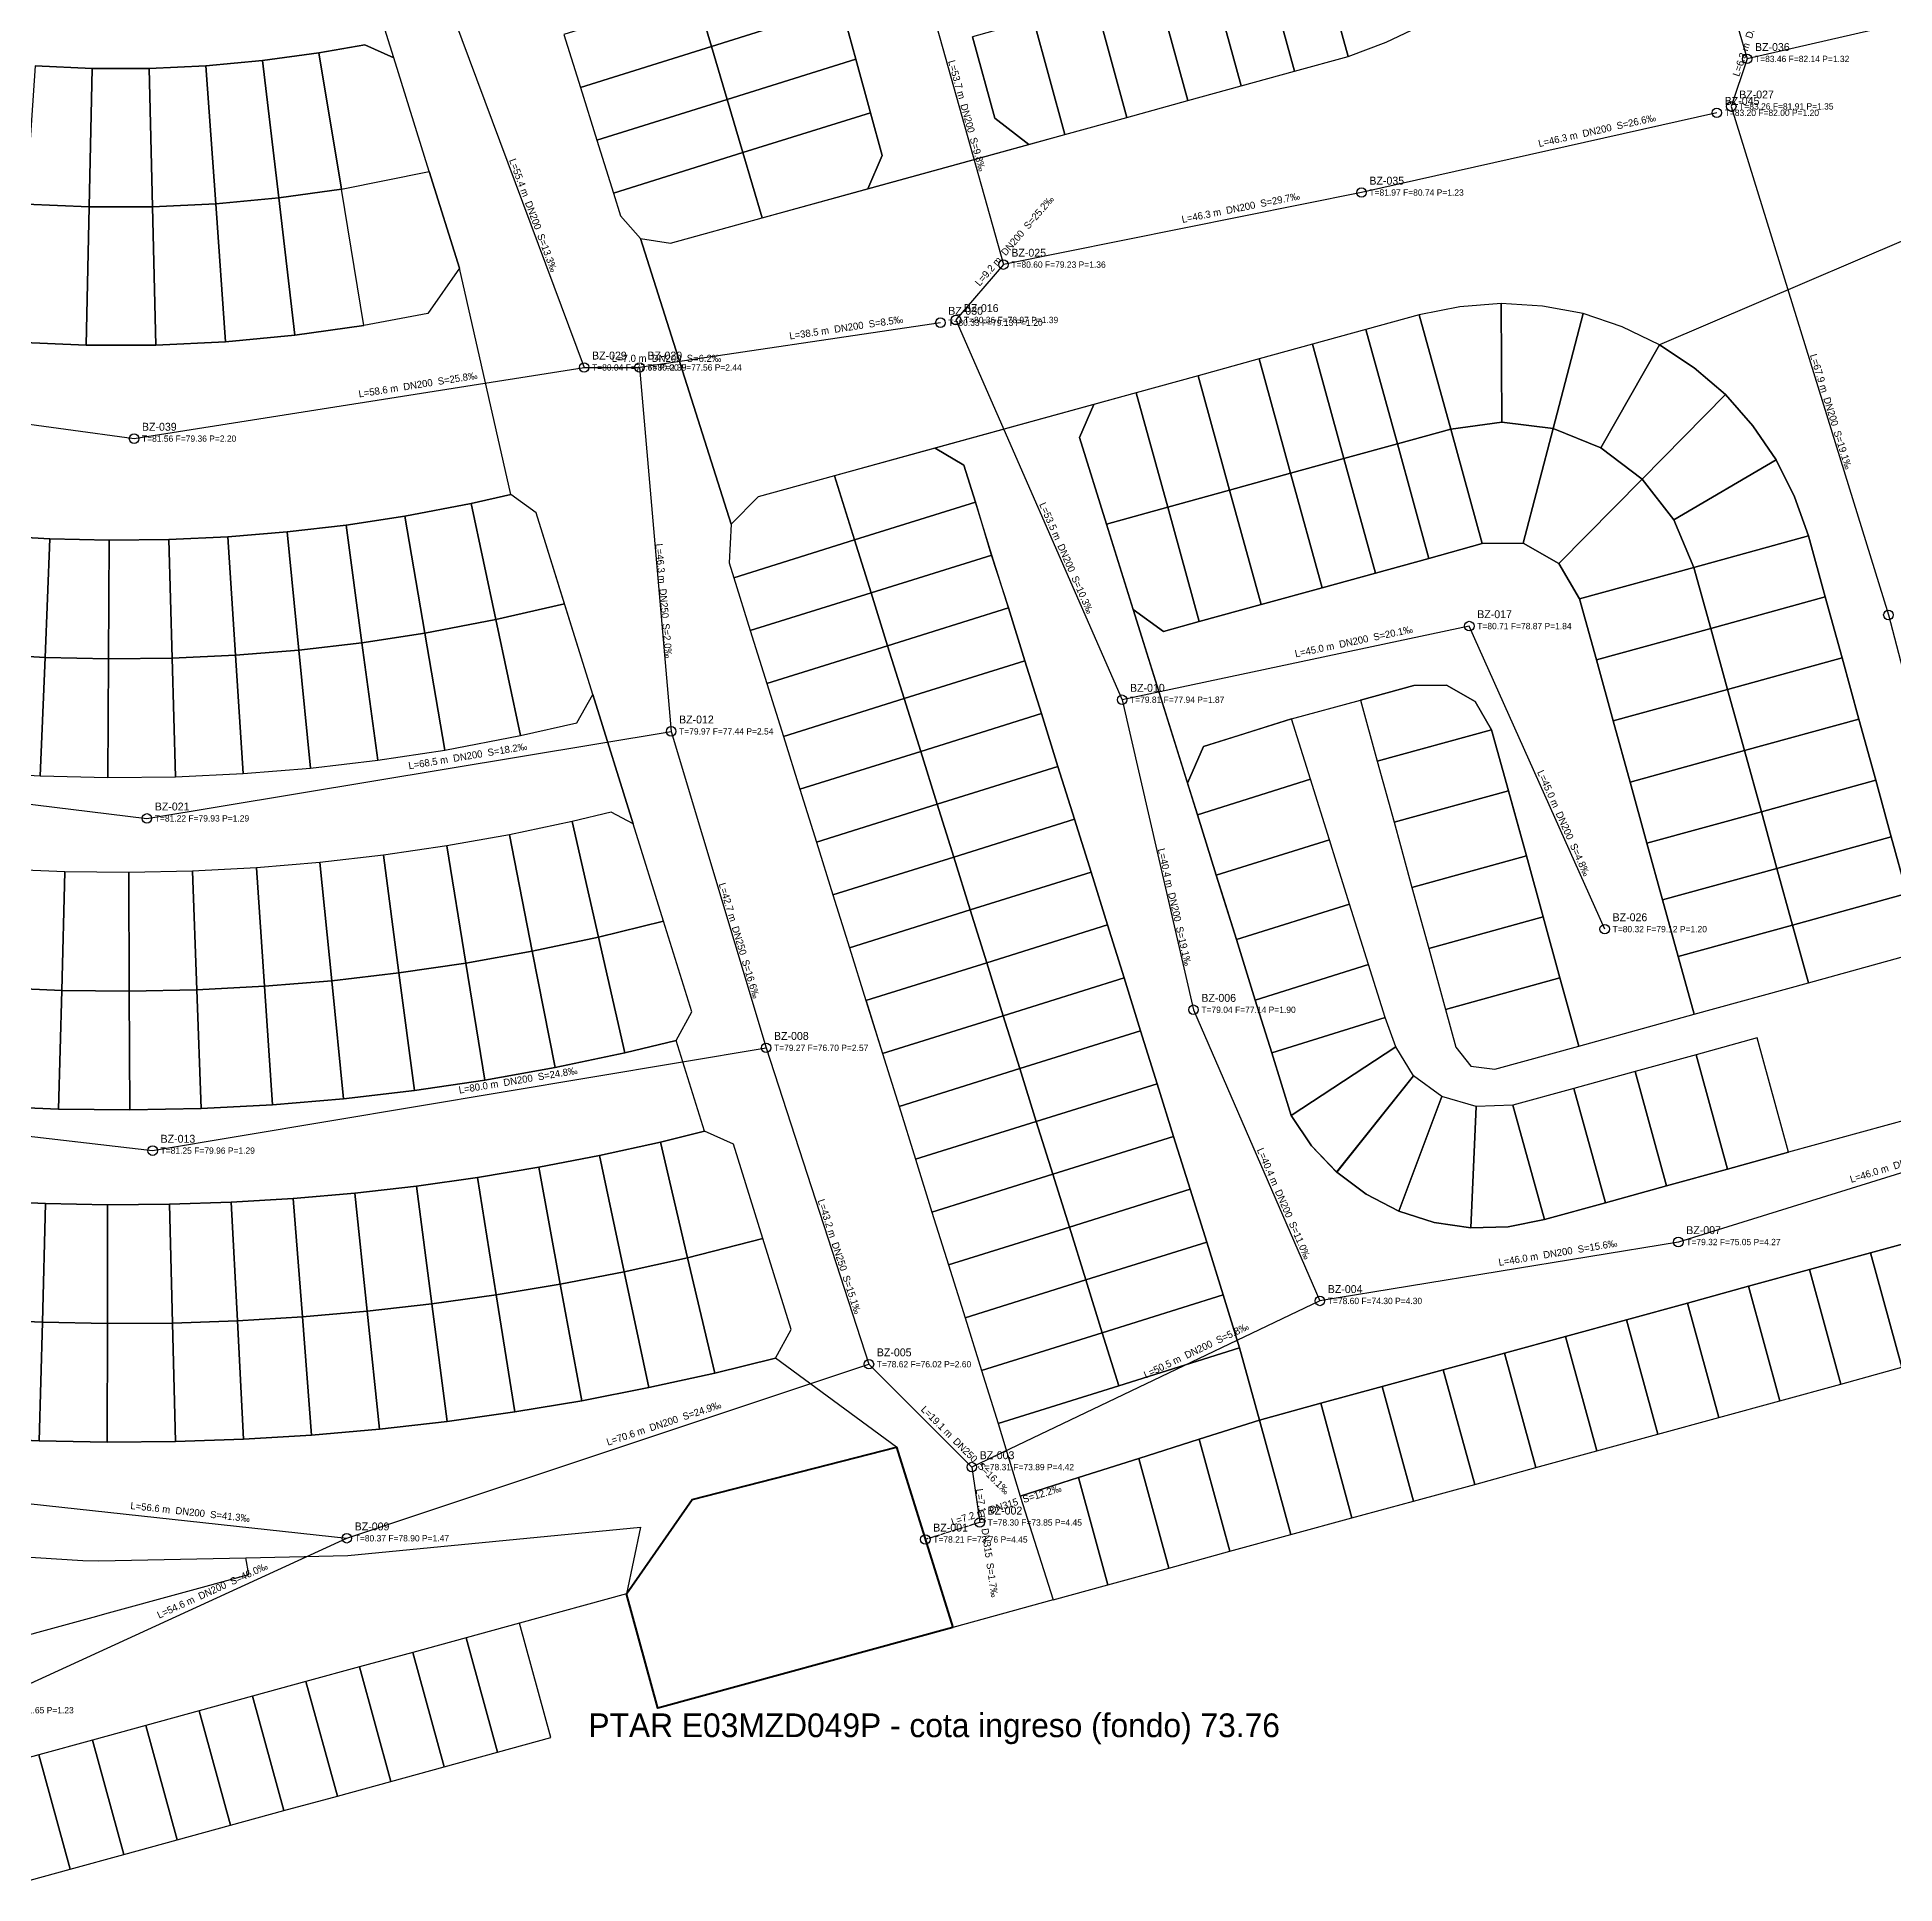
# Model space of a CAD drawing. Header units: metres. Extents: x 308147 to 309178, y 8622681 to 8623301.
# Drawn here: x 308745.4 to 308980.2, y 8622704.8 to 8622938.3 of the extents above; entities that cross this region are included whole.
import ezdxf

# ---------------------------------------------------------------- set-up
doc = ezdxf.new("R2010")
doc.units = ezdxf.units.M
doc.linetypes.add('DASHED2', pattern=[0.762, 0.635, -0.127])
for name, color, linetype in [('BUZONES', 2, 'Continuous'), ('CALLES', 8, 'Continuous'), ('COLECTOR_ORIENTAL_PROVISIONAL', 1, 'Continuous'), ('DESAGUE_DN200', 3, 'Continuous'), ('DESAGUE_DN250', 4, 'Continuous'), ('DESAGUE_DN315', 5, 'Continuous'), ('LOTES', 9, 'Continuous'), ('PTAR', 1, 'Continuous'), ('TEXTO_BUZONES', 7, 'Continuous'), ('TEXTO_TRAMOS', 7, 'Continuous')]:
    doc.layers.add(name, color=color, linetype=linetype)

msp = doc.modelspace()

# ---------------------------------------------------------------- linework, layer by layer
at = {"layer": 'BUZONES'}
for centre in [(308961.5, 8622935.5), (308957.67, 8622928.69), (308959.5, 8622929.5), (308912.76, 8622918.61), (308867.5, 8622909.5), (308861.5, 8622902.5), (308859.53, 8622902.16), (308814.5, 8622896.5), (308821.5, 8622896.5), (308757.61, 8622887.5), (308979.36, 8622865.21), (308926.39, 8622863.81), (308882.5, 8622854.5), (308825.5, 8622850.5), (308759.23, 8622839.5), (308943.5, 8622825.5), (308891.52, 8622815.31), (308837.5, 8622810.5), (308759.96, 8622797.5), (308952.81, 8622785.95), (308907.5, 8622778.5), (308850.5, 8622770.5), (308863.5, 8622757.5), (308864.5, 8622750.5), (308784.5, 8622748.5), (308857.63, 8622748.35)]:
    msp.add_circle(centre, 0.6, dxfattribs=at)
at = {"layer": 'CALLES'}
for points in [[(308745.13, 8622934.62), (308752.32, 8622934.29), (308759.51, 8622934.3), (308766.69, 8622934.64), (308773.85, 8622935.32), (308780.98, 8622936.26), (308786.79, 8622937.3), (308790.44, 8622935.65), (308790.44, 8622935.65), (308785.19, 8622952.45), (308782.87, 8622948.98), (308776.66, 8622947.88), (308767.78, 8622946.87), (308758.85, 8622946.37), (308749.89, 8622946.42), (308744.62, 8622946.72)], [(308811.94, 8622938.58), (308814.03, 8622931.9), (308816.12, 8622925.22), (308818.2, 8622918.54), (308819.11, 8622915.68), (308821.63, 8622912.79), (308833.1, 8622876.68), (308832.82, 8622871.82), (308833.42, 8622869.92), (308835.5, 8622863.23), (308837.59, 8622856.55), (308839.68, 8622849.87), (308841.77, 8622843.19), (308843.86, 8622836.51), (308845.93, 8622829.82), (308848.03, 8622823.15), (308850.12, 8622816.46), (308852.21, 8622809.78), (308854.3, 8622803.1), (308856.38, 8622796.42), (308858.47, 8622789.74), (308860.56, 8622783.06), (308862.65, 8622776.38), (308864.74, 8622769.7), (308866.83, 8622763.02), (308869.62, 8622753.83), (308873.78, 8622740.7), (308861.11, 8622737.23), (308853.97, 8622760.02), (308838.67, 8622771.28), (308840.67, 8622774.91), (308837.09, 8622786.38), (308833.36, 8622798.32), (308829.71, 8622799.95), (308826.12, 8622811.42), (308828.13, 8622815.04), (308824.55, 8622826.5), (308820.7, 8622838.81), (308815.59, 8622855.17), (308808.42, 8622878.12), (308805.25, 8622880.43), (308798.75, 8622909.04), (308794.93, 8622921.26), (308790.44, 8622935.65), (308785.19, 8622952.45)], [(308846.97, 8622942.2), (308848.83, 8622935.45), (308850.69, 8622928.7), (308852.18, 8622923.28), (308850.35, 8622919.09), (308870.69, 8622924.69), (308866.42, 8622928.02), (308863.59, 8622938.3)], [(308993.8, 8622917.9), (308950.44, 8622899.37), (308945.71, 8622901.62), (308940.76, 8622903.3), (308935.62, 8622904.25), (308930.4, 8622904.59), (308925.19, 8622904.17), (308920.06, 8622903.15), (308913.31, 8622901.3), (308906.56, 8622899.44), (308899.81, 8622897.58), (308892.1, 8622895.45), (308884.28, 8622893.3), (308855.77, 8622885.44), (308846.15, 8622882.79), (308836.51, 8622880.14), (308833.1, 8622876.68), (308821.63, 8622912.79), (308825.42, 8622912.22), (308837, 8622915.41), (308837, 8622915.41), (308848.74, 8622918.65), (308875.28, 8622925.96), (308883.1, 8622928.11), (308890.81, 8622930.24), (308897.56, 8622932.1), (308904.31, 8622933.96), (308911.06, 8622935.82), (308915.89, 8622937.61), (308920.68, 8622939.88)], [(308993.8, 8622917.9), (308950.44, 8622899.37), (308954.79, 8622896.47), (308958.77, 8622893.07), (308962.21, 8622889.14), (308965.18, 8622884.84), (308967.49, 8622880.14), (308969.25, 8622875.22), (308971.37, 8622867.5), (308973.5, 8622859.78), (308975.63, 8622852.05), (308977.76, 8622844.32), (308979.73, 8622837.17), (308981.7, 8622830.01)], [(308739.48, 8622875.27), (308746.98, 8622874.83), (308754.48, 8622874.66), (308761.99, 8622874.74), (308769.48, 8622875.09), (308776.97, 8622875.7), (308784.42, 8622876.58), (308791.84, 8622877.71), (308800.23, 8622879.31), (308805.25, 8622880.43), (308798.75, 8622909.04), (308794.75, 8622903.3), (308786.66, 8622901.79), (308777.94, 8622900.56), (308769.17, 8622899.73), (308760.37, 8622899.31), (308751.56, 8622899.31), (308742.76, 8622899.7)], [(308985.17, 8622802.36), (308966.75, 8622797.29), (308959.03, 8622795.16), (308951.32, 8622793.04), (308943.61, 8622790.91), (308935.9, 8622788.79), (308931.28, 8622787.87), (308926.57, 8622787.74), (308921.93, 8622788.4), (308917.46, 8622789.84), (308913.34, 8622791.98), (308909.63, 8622794.77), (308906.46, 8622798.12), (308903.89, 8622801.93), (308901.42, 8622809.85), (308899.34, 8622816.54), (308896.95, 8622824.17), (308894.4, 8622832.32), (308892.01, 8622839.95), (308883.9, 8622865.9), (308880.53, 8622876.7), (308877.1, 8622887.65), (308878.93, 8622891.82), (308858.89, 8622886.3), (308862.49, 8622884.16), (308863.95, 8622879.48), (308865.92, 8622872.96), (308868.13, 8622866.11), (308870.22, 8622859.43), (308872.31, 8622852.75), (308874.39, 8622846.07), (308876.48, 8622839.39), (308878.57, 8622832.71), (308880.66, 8622826.03), (308882.75, 8622819.34), (308884.83, 8622812.66), (308886.94, 8622805.93), (308889.01, 8622799.3), (308891.1, 8622792.62), (308893.19, 8622785.94), (308895.27, 8622779.26), (308895.27, 8622779.26), (308897.36, 8622772.58), (308899.87, 8622763.44), (308907.64, 8622765.57), (308915.39, 8622767.67), (308923.1, 8622769.78), (308930.82, 8622771.89), (308938.54, 8622774.01), (308946.25, 8622776.12), (308953.97, 8622778.23), (308961.68, 8622780.35), (308969.4, 8622782.46), (308977.11, 8622784.57), (308984.83, 8622786.69)], [(308737.22, 8622845.35), (308745.76, 8622844.86), (308754.31, 8622844.66), (308762.86, 8622844.76), (308771.4, 8622845.16), (308779.93, 8622845.85), (308788.42, 8622846.85), (308796.88, 8622848.13), (308806.44, 8622849.96), (308813.57, 8622851.58), (308815.59, 8622855.17), (308820.7, 8622838.81), (308817.9, 8622840.28), (308812.98, 8622839.11), (308805.07, 8622837.44), (308797.13, 8622836.01), (308789.14, 8622834.83), (308781.11, 8622833.91), (308773.07, 8622833.24), (308765, 8622832.82), (308756.93, 8622832.66), (308748.86, 8622832.74), (308740.79, 8622833.09)], [(308738.6, 8622791.14), (308746.42, 8622790.8), (308754.24, 8622790.66), (308762.07, 8622790.72), (308769.9, 8622790.99), (308777.71, 8622791.46), (308785.51, 8622792.14), (308793.29, 8622793.02), (308801.04, 8622794.11), (308808.76, 8622795.4), (308816.45, 8622796.88), (308824.14, 8622798.58), (308829.71, 8622799.95), (308826.12, 8622811.42), (308826.12, 8622811.42), (308819.66, 8622809.87), (308810.83, 8622808), (308801.96, 8622806.4), (308793.04, 8622805.09), (308784.08, 8622804.06), (308775.09, 8622803.31), (308766.09, 8622802.84), (308757.07, 8622802.66), (308748.06, 8622802.76), (308739.05, 8622803.14)], [(308716.53, 8622747.89), (308751.12, 8622745.68), (308753.14, 8622745.66), (308771.75, 8622746.03), (308784.64, 8622746.34), (308821.64, 8622749.9), (308819.85, 8622741.48), (308828.14, 8622753.4), (308853.97, 8622760.02), (308838.67, 8622771.28), (308838.67, 8622771.28), (308831, 8622769.38), (308822.67, 8622767.54), (308814.22, 8622765.89), (308805.72, 8622764.47), (308797.19, 8622763.28), (308788.63, 8622762.3), (308780.05, 8622761.55), (308771.45, 8622761.03), (308762.84, 8622760.73), (308754.23, 8622760.66), (308745.62, 8622760.81), (308737.01, 8622761.19)], [(308723.52, 8622730.63), (308752.42, 8622738.54), (308754.39, 8622739.08), (308772.12, 8622743.93), (308771.75, 8622746.03), (308784.64, 8622746.34), (308821.64, 8622749.9), (308819.85, 8622741.48), (308806.35, 8622737.78), (308799.6, 8622735.93), (308792.85, 8622734.08), (308786.1, 8622732.23), (308779.34, 8622730.38), (308772.59, 8622728.53), (308765.84, 8622726.68), (308759.09, 8622724.83), (308752.34, 8622722.98), (308745.59, 8622721.13), (308738.84, 8622719.29)]]:
    msp.add_lwpolyline(points, dxfattribs=at)
for points in [[(308892.25, 8622864.38), (308887.73, 8622863.13), (308883.9, 8622865.9), (308890.75, 8622843.97), (308892.78, 8622848.58), (308903.93, 8622852.07), (308912.62, 8622854.43), (308919.37, 8622856.29), (308923.51, 8622856.32), (308927.11, 8622854.27), (308929.21, 8622850.7), (308931.33, 8622842.99), (308933.6, 8622834.75), (308935.72, 8622827.04), (308937.85, 8622819.33), (308940.22, 8622810.72), (308954.79, 8622814.74), (308952.78, 8622822.04), (308950.81, 8622829.2), (308948.84, 8622836.35), (308946.71, 8622844.08), (308944.58, 8622851.81), (308942.45, 8622859.53), (308940.32, 8622867.25), (308937.7, 8622871.71), (308933.2, 8622874.27), (308928.03, 8622874.23), (308921.28, 8622872.37), (308914.53, 8622870.51), (308907.78, 8622868.66), (308900.07, 8622866.53), (308892.25, 8622864.38)], [(308882.09, 8622767.79), (308866.83, 8622763.02), (308869.62, 8622753.83), (308876.98, 8622756.17), (308884.61, 8622758.59), (308892.24, 8622761.01), (308899.87, 8622763.44), (308897.36, 8622772.58), (308882.09, 8622767.79)]]:
    msp.add_lwpolyline(points, close=True, dxfattribs=at)
at = {"layer": 'COLECTOR_ORIENTAL_PROVISIONAL', "linetype": 'DASHED2'}
msp.add_line((308864.5, 8622750.5), (308857.63, 8622748.35), dxfattribs=at)
at = {"layer": 'DESAGUE_DN200'}
for p, q in [((308939.4, 8623010.98), (308961.5, 8622935.5)), ((308853.5, 8622959.5), (308867.5, 8622909.5)), ((308795.5, 8622947.5), (308814.5, 8622896.5)), ((309007.38, 8622946.06), (308961.5, 8622935.5)), ((308961.5, 8622935.5), (308959.5, 8622929.5)), ((308959.5, 8622929.5), (308979.36, 8622865.21)), ((308957.67, 8622928.69), (308912.76, 8622918.61)), ((308912.76, 8622918.61), (308867.5, 8622909.5)), ((308867.5, 8622909.5), (308861.5, 8622902.5)), ((308859.53, 8622902.16), (308821.5, 8622896.5)), ((308861.5, 8622902.5), (308882.5, 8622854.5)), ((308757.61, 8622887.5), (308814.5, 8622896.5)), ((308814.5, 8622896.5), (308821.5, 8622896.5)), ((308699.8, 8622895.4), (308757.61, 8622887.5)), ((308926.39, 8622863.81), (308882.5, 8622854.5)), ((308943.5, 8622825.5), (308926.39, 8622863.81)), ((308979.36, 8622865.21), (308996.5, 8622799.5)), ((308882.5, 8622854.5), (308891.52, 8622815.31)), ((308759.23, 8622839.5), (308825.5, 8622850.5)), ((308691.62, 8622847.76), (308759.23, 8622839.5)), ((308891.52, 8622815.31), (308907.5, 8622778.5)), ((308759.96, 8622797.5), (308837.5, 8622810.5)), ((308680.86, 8622806.74), (308759.96, 8622797.5)), ((308996.5, 8622799.5), (308952.81, 8622785.95)), ((308952.81, 8622785.95), (308907.5, 8622778.5)), ((308907.5, 8622778.5), (308863.5, 8622757.5)), ((308784.5, 8622748.5), (308850.5, 8622770.5)), ((308729.71, 8622754.5), (308784.5, 8622748.5)), ((308737.06, 8622726.77), (308784.5, 8622748.5))]:
    msp.add_line(p, q, dxfattribs=at)
at = {"layer": 'DESAGUE_DN250'}
for p, q in [((308821.5, 8622896.5), (308825.5, 8622850.5)), ((308825.5, 8622850.5), (308837.5, 8622810.5)), ((308837.5, 8622810.5), (308850.5, 8622770.5)), ((308850.5, 8622770.5), (308863.5, 8622757.5))]:
    msp.add_line(p, q, dxfattribs=at)
at = {"layer": 'DESAGUE_DN315'}
msp.add_line((308863.5, 8622757.5), (308864.5, 8622750.5), dxfattribs=at)
at = {"layer": 'LOTES'}
for points in [[(308913.09, 8622952.82), (308907.08, 8622950.28), (308911.06, 8622935.82), (308915.89, 8622937.61), (308920.68, 8622939.88)], [(308907.07, 8622950.28), (308900.33, 8622948.42), (308904.31, 8622933.96), (308911.06, 8622935.82)], [(308845.11, 8622948.96), (308828.62, 8622943.79), (308830.6, 8622937.08), (308846.97, 8622942.2)], [(308900.33, 8622948.42), (308893.58, 8622946.56), (308897.56, 8622932.1), (308904.31, 8622933.96)], [(308893.58, 8622946.56), (308886.83, 8622944.7), (308890.81, 8622930.24), (308897.56, 8622932.1)], [(308828.62, 8622943.79), (308811.94, 8622938.58), (308814.03, 8622931.9), (308830.6, 8622937.08)], [(308886.83, 8622944.7), (308879.12, 8622942.57), (308883.1, 8622928.11), (308890.81, 8622930.24)], [(308846.97, 8622942.2), (308830.6, 8622937.08), (308832.59, 8622930.36), (308848.83, 8622935.45)], [(308879.12, 8622942.57), (308871.3, 8622940.42), (308875.28, 8622925.96), (308883.1, 8622928.11)], [(308871.3, 8622940.42), (308863.59, 8622938.3), (308866.42, 8622928.02), (308870.69, 8622924.69), (308875.28, 8622925.96)], [(308780.98, 8622936.26), (308773.85, 8622935.32), (308775.89, 8622917.94), (308783.82, 8622919.05)], [(308794.93, 8622921.26), (308790.44, 8622935.65), (308786.79, 8622937.3), (308780.98, 8622936.26), (308783.82, 8622919.05)], [(308830.6, 8622937.08), (308814.03, 8622931.9), (308816.12, 8622925.22), (308832.59, 8622930.36)], [(308752.32, 8622934.29), (308745.13, 8622934.62), (308743.95, 8622917.16), (308751.94, 8622916.8)], [(308759.51, 8622934.3), (308752.32, 8622934.29), (308751.94, 8622916.8), (308759.94, 8622916.81)], [(308766.69, 8622934.64), (308759.51, 8622934.3), (308759.94, 8622916.81), (308767.93, 8622917.19)], [(308773.85, 8622935.32), (308766.69, 8622934.64), (308767.93, 8622917.19), (308775.89, 8622917.94)], [(308848.83, 8622935.45), (308832.59, 8622930.36), (308834.57, 8622923.65), (308850.69, 8622928.7)], [(308832.59, 8622930.36), (308816.12, 8622925.22), (308818.2, 8622918.54), (308834.57, 8622923.65)], [(308852.18, 8622923.28), (308850.69, 8622928.7), (308834.57, 8622923.65), (308837, 8622915.41), (308850.35, 8622919.09)], [(308834.57, 8622923.65), (308818.2, 8622918.54), (308819.11, 8622915.68), (308821.63, 8622912.79), (308825.42, 8622912.22), (308837, 8622915.41)], [(308794.75, 8622903.3), (308786.66, 8622901.79), (308783.82, 8622919.05), (308794.93, 8622921.26), (308798.75, 8622909.04)], [(308751.94, 8622916.8), (308743.95, 8622917.16), (308742.76, 8622899.7), (308751.56, 8622899.3)], [(308767.93, 8622917.19), (308759.94, 8622916.81), (308760.37, 8622899.31), (308769.17, 8622899.73)], [(308775.89, 8622917.94), (308767.93, 8622917.19), (308769.17, 8622899.73), (308777.94, 8622900.56)], [(308783.82, 8622919.05), (308775.89, 8622917.94), (308777.94, 8622900.56), (308786.66, 8622901.79)], [(308759.94, 8622916.81), (308751.94, 8622916.8), (308751.56, 8622899.3), (308760.37, 8622899.31)], [(308920.06, 8622903.15), (308913.31, 8622901.3), (308917.29, 8622886.83), (308924.04, 8622888.69)], [(308930.4, 8622904.59), (308925.19, 8622904.17), (308920.06, 8622903.15), (308924.04, 8622888.69), (308930.51, 8622889.59)], [(308940.76, 8622903.3), (308935.62, 8622904.25), (308930.4, 8622904.59), (308930.51, 8622889.59), (308936.98, 8622888.78)], [(308950.44, 8622899.37), (308945.71, 8622901.62), (308940.76, 8622903.3), (308936.98, 8622888.78), (308943.03, 8622886.33)], [(308913.31, 8622901.3), (308906.56, 8622899.44), (308910.54, 8622884.98), (308917.29, 8622886.83)], [(308906.56, 8622899.44), (308899.81, 8622897.58), (308903.8, 8622883.12), (308910.54, 8622884.98)], [(308958.77, 8622893.07), (308954.79, 8622896.47), (308950.44, 8622899.37), (308943.03, 8622886.33), (308948.23, 8622882.39)], [(308899.81, 8622897.58), (308892.1, 8622895.45), (308896.08, 8622880.99), (308903.8, 8622883.12)], [(308892.1, 8622895.45), (308884.28, 8622893.3), (308888.27, 8622878.84), (308896.08, 8622880.99)], [(308878.93, 8622891.82), (308877.1, 8622887.65), (308880.53, 8622876.7), (308888.27, 8622878.84), (308884.28, 8622893.3)], [(308965.18, 8622884.84), (308962.21, 8622889.14), (308958.77, 8622893.07), (308948.23, 8622882.39), (308952.24, 8622877.24)], [(308936.98, 8622888.78), (308930.51, 8622889.59), (308924.04, 8622888.69), (308928.03, 8622874.23), (308933.2, 8622874.27)], [(308917.29, 8622886.83), (308910.54, 8622884.98), (308914.53, 8622870.51), (308921.28, 8622872.37)], [(308924.04, 8622888.69), (308917.29, 8622886.83), (308921.28, 8622872.37), (308928.03, 8622874.23)], [(308948.23, 8622882.39), (308943.03, 8622886.33), (308936.98, 8622888.78), (308933.2, 8622874.27), (308937.7, 8622871.71)], [(308858.89, 8622886.3), (308846.15, 8622882.79), (308848.68, 8622874.7), (308863.95, 8622879.48), (308862.49, 8622884.16)], [(308910.54, 8622884.98), (308903.8, 8622883.12), (308907.78, 8622868.66), (308914.53, 8622870.51)], [(308965.18, 8622884.84), (308952.24, 8622877.24), (308954.78, 8622871.23), (308969.25, 8622875.22), (308967.49, 8622880.14)], [(308833.42, 8622869.92), (308848.68, 8622874.7), (308846.15, 8622882.79), (308836.51, 8622880.14), (308833.1, 8622876.68), (308832.82, 8622871.82)], [(308903.8, 8622883.12), (308896.08, 8622880.99), (308900.07, 8622866.53), (308907.78, 8622868.66)], [(308948.23, 8622882.39), (308937.7, 8622871.71), (308940.32, 8622867.25), (308954.78, 8622871.23), (308952.24, 8622877.24)], [(308808.42, 8622878.12), (308805.25, 8622880.43), (308800.23, 8622879.31), (308803.34, 8622864.64), (308812, 8622866.64)], [(308896.08, 8622880.99), (308888.27, 8622878.84), (308892.25, 8622864.38), (308900.07, 8622866.53)], [(308791.84, 8622877.71), (308784.42, 8622876.58), (308786.42, 8622861.71), (308794.36, 8622862.92)], [(308800.23, 8622879.31), (308791.84, 8622877.71), (308794.36, 8622862.92), (308803.34, 8622864.64)], [(308848.68, 8622874.7), (308850.77, 8622868.01), (308866.05, 8622872.77), (308863.95, 8622879.48)], [(308888.27, 8622878.84), (308880.53, 8622876.7), (308883.9, 8622865.9), (308887.73, 8622863.13), (308892.25, 8622864.38)], [(308746.98, 8622874.83), (308739.48, 8622875.27), (308738.35, 8622860.31), (308746.37, 8622859.84)], [(308754.48, 8622874.66), (308746.98, 8622874.83), (308746.37, 8622859.84), (308754.39, 8622859.66)], [(308769.48, 8622875.09), (308761.99, 8622874.74), (308762.42, 8622859.75), (308770.44, 8622860.12)], [(308776.97, 8622875.7), (308769.48, 8622875.09), (308770.44, 8622860.12), (308778.45, 8622860.78)], [(308784.42, 8622876.58), (308776.97, 8622875.7), (308778.45, 8622860.78), (308786.42, 8622861.71)], [(308969.25, 8622875.22), (308954.78, 8622871.23), (308956.91, 8622863.51), (308971.37, 8622867.5)], [(308761.99, 8622874.74), (308754.48, 8622874.66), (308754.39, 8622859.66), (308762.42, 8622859.75)], [(308848.68, 8622874.7), (308833.42, 8622869.92), (308835.5, 8622863.23), (308850.77, 8622868.01)], [(308866.05, 8622872.77), (308850.77, 8622868.01), (308852.86, 8622861.33), (308868.13, 8622866.11)], [(308954.78, 8622871.23), (308940.32, 8622867.25), (308942.45, 8622859.53), (308956.91, 8622863.51)], [(308850.77, 8622868.01), (308835.5, 8622863.23), (308837.59, 8622856.55), (308852.86, 8622861.33)], [(308815.59, 8622855.17), (308812, 8622866.64), (308803.34, 8622864.64), (308806.44, 8622849.96), (308813.57, 8622851.58)], [(308868.13, 8622866.11), (308852.86, 8622861.33), (308854.95, 8622854.65), (308870.22, 8622859.43)], [(308971.37, 8622867.5), (308956.91, 8622863.51), (308959.04, 8622855.79), (308973.5, 8622859.78)], [(308803.34, 8622864.64), (308794.36, 8622862.92), (308796.88, 8622848.13), (308806.44, 8622849.96)], [(308956.91, 8622863.51), (308942.45, 8622859.53), (308944.58, 8622851.81), (308959.04, 8622855.79)], [(308778.45, 8622860.78), (308770.44, 8622860.12), (308771.4, 8622845.16), (308779.93, 8622845.85)], [(308786.42, 8622861.71), (308778.45, 8622860.78), (308779.93, 8622845.85), (308788.42, 8622846.85)], [(308794.36, 8622862.92), (308786.42, 8622861.71), (308788.42, 8622846.85), (308796.88, 8622848.13)], [(308852.86, 8622861.33), (308837.59, 8622856.55), (308839.68, 8622849.87), (308854.95, 8622854.65)], [(308746.37, 8622859.84), (308738.35, 8622860.31), (308737.22, 8622845.35), (308745.76, 8622844.86)], [(308754.39, 8622859.66), (308746.37, 8622859.84), (308745.76, 8622844.86), (308754.31, 8622844.66)], [(308762.42, 8622859.75), (308754.39, 8622859.66), (308754.31, 8622844.66), (308762.86, 8622844.76)], [(308770.44, 8622860.12), (308762.42, 8622859.75), (308762.86, 8622844.76), (308771.4, 8622845.16)], [(308872.31, 8622852.75), (308870.22, 8622859.43), (308854.95, 8622854.65), (308857.04, 8622847.97)], [(308973.5, 8622859.78), (308959.04, 8622855.79), (308961.17, 8622848.06), (308975.63, 8622852.05)], [(308919.37, 8622856.29), (308912.62, 8622854.43), (308914.75, 8622846.72), (308929.21, 8622850.7), (308927.11, 8622854.27), (308923.51, 8622856.32)], [(308854.95, 8622854.65), (308839.68, 8622849.87), (308841.77, 8622843.19), (308857.04, 8622847.97)], [(308959.04, 8622855.79), (308944.58, 8622851.81), (308946.71, 8622844.08), (308961.17, 8622848.06)], [(308872.31, 8622852.75), (308857.04, 8622847.97), (308859.12, 8622841.29), (308874.39, 8622846.07)], [(308903.93, 8622852.07), (308897.25, 8622849.98), (308892.78, 8622848.58), (308890.75, 8622843.97), (308892.01, 8622839.95), (308906.32, 8622844.44)], [(308975.63, 8622852.05), (308961.17, 8622848.06), (308963.3, 8622840.33), (308977.76, 8622844.32)], [(308929.21, 8622850.7), (308914.75, 8622846.72), (308916.87, 8622839), (308931.33, 8622842.99)], [(308857.04, 8622847.97), (308841.77, 8622843.19), (308843.86, 8622836.51), (308859.12, 8622841.29)], [(308961.17, 8622848.06), (308946.71, 8622844.08), (308948.84, 8622836.35), (308963.3, 8622840.33)], [(308874.39, 8622846.07), (308859.12, 8622841.29), (308861.21, 8622834.61), (308876.48, 8622839.39)], [(308906.32, 8622844.44), (308892.01, 8622839.95), (308894.4, 8622832.32), (308908.71, 8622836.8)], [(308977.76, 8622844.32), (308963.3, 8622840.33), (308965.27, 8622833.18), (308979.73, 8622837.17)], [(308932.14, 8622840.06), (308931.33, 8622842.99), (308916.87, 8622839), (308917.68, 8622836.08), (308919.14, 8622830.77), (308933.6, 8622834.75)], [(308820.7, 8622838.81), (308817.9, 8622840.28), (308812.98, 8622839.11), (308816.32, 8622824.49), (308824.55, 8622826.5)], [(308859.12, 8622841.29), (308843.86, 8622836.51), (308845.93, 8622829.82), (308861.21, 8622834.61)], [(308963.3, 8622840.33), (308948.84, 8622836.35), (308950.81, 8622829.2), (308965.27, 8622833.18)], [(308805.07, 8622837.44), (308797.13, 8622836.01), (308799.54, 8622821.21), (308807.95, 8622822.71)], [(308812.98, 8622839.11), (308805.07, 8622837.44), (308807.95, 8622822.71), (308816.32, 8622824.49)], [(308876.48, 8622839.39), (308861.21, 8622834.61), (308863.3, 8622827.93), (308878.57, 8622832.71)], [(308797.13, 8622836.01), (308789.14, 8622834.83), (308791.09, 8622819.96), (308799.54, 8622821.21)], [(308909.62, 8622833.91), (308908.71, 8622836.8), (308894.4, 8622832.32), (308895.3, 8622829.43), (308896.95, 8622824.17), (308911.26, 8622828.65)], [(308979.73, 8622837.17), (308965.27, 8622833.18), (308967.24, 8622826.02), (308981.7, 8622830.01)], [(308748.86, 8622832.74), (308740.79, 8622833.09), (308739.92, 8622818.11), (308748.46, 8622817.75)], [(308756.93, 8622832.66), (308748.86, 8622832.74), (308748.46, 8622817.75), (308757, 8622817.66)], [(308765, 8622832.82), (308756.93, 8622832.66), (308757, 8622817.66), (308765.55, 8622817.83)], [(308773.07, 8622833.24), (308765, 8622832.82), (308765.55, 8622817.83), (308774.08, 8622818.27)], [(308781.11, 8622833.91), (308773.07, 8622833.24), (308774.08, 8622818.27), (308782.6, 8622818.98)], [(308789.14, 8622834.83), (308781.11, 8622833.91), (308782.6, 8622818.98), (308791.09, 8622819.96)], [(308861.21, 8622834.61), (308845.93, 8622829.82), (308848.03, 8622823.15), (308863.3, 8622827.93)], [(308878.57, 8622832.71), (308863.3, 8622827.93), (308865.39, 8622821.25), (308880.66, 8622826.03)], [(308935.72, 8622827.04), (308933.6, 8622834.75), (308919.14, 8622830.77), (308921.26, 8622823.06)], [(308965.27, 8622833.18), (308950.81, 8622829.2), (308952.78, 8622822.04), (308967.24, 8622826.02)], [(308863.3, 8622827.93), (308848.03, 8622823.15), (308850.12, 8622816.46), (308865.39, 8622821.25)], [(308911.26, 8622828.65), (308896.95, 8622824.17), (308899.34, 8622816.54), (308913.65, 8622821.02)], [(308981.7, 8622830.01), (308967.24, 8622826.02), (308969.25, 8622818.72), (308983.71, 8622822.71)], [(308824.55, 8622826.5), (308816.32, 8622824.49), (308819.66, 8622809.87), (308826.12, 8622811.42), (308828.13, 8622815.04)], [(308880.66, 8622826.03), (308865.39, 8622821.25), (308867.48, 8622814.56), (308882.75, 8622819.34)], [(308937.85, 8622819.33), (308935.72, 8622827.04), (308921.26, 8622823.06), (308923.39, 8622815.35)], [(308967.24, 8622826.02), (308952.78, 8622822.04), (308954.79, 8622814.74), (308969.25, 8622818.72)], [(308816.32, 8622824.49), (308807.95, 8622822.71), (308810.83, 8622808), (308819.66, 8622809.87)], [(308799.54, 8622821.21), (308791.09, 8622819.96), (308793.04, 8622805.09), (308801.96, 8622806.4)], [(308807.95, 8622822.71), (308799.54, 8622821.21), (308801.96, 8622806.4), (308810.83, 8622807.99)], [(308865.39, 8622821.25), (308850.12, 8622816.46), (308850.13, 8622816.44), (308852.21, 8622809.78), (308867.48, 8622814.56)], [(308913.65, 8622821.02), (308899.34, 8622816.54), (308901.42, 8622809.85), (308915.74, 8622814.34)], [(308782.6, 8622818.98), (308774.08, 8622818.27), (308775.09, 8622803.31), (308784.08, 8622804.06)], [(308791.09, 8622819.96), (308782.6, 8622818.98), (308784.08, 8622804.06), (308793.04, 8622805.09)], [(308882.75, 8622819.34), (308867.48, 8622814.56), (308869.56, 8622807.88), (308884.83, 8622812.66)], [(308937.85, 8622819.33), (308923.39, 8622815.35), (308924.7, 8622810.59), (308926.58, 8622808.18), (308929.62, 8622807.8), (308940.22, 8622810.72)], [(308748.46, 8622817.75), (308739.92, 8622818.11), (308739.05, 8622803.14), (308748.06, 8622802.76)], [(308757, 8622817.66), (308748.46, 8622817.75), (308748.06, 8622802.76), (308757.07, 8622802.66)], [(308765.55, 8622817.83), (308757, 8622817.66), (308757.07, 8622802.66), (308766.09, 8622802.84)], [(308774.08, 8622818.27), (308765.55, 8622817.83), (308766.09, 8622802.84), (308775.09, 8622803.31)], [(308867.48, 8622814.56), (308852.21, 8622809.78), (308854.3, 8622803.1), (308869.56, 8622807.88)], [(308915.75, 8622814.33), (308901.42, 8622809.85), (308903.89, 8622801.93), (308917.1, 8622810.64)], [(308884.83, 8622812.66), (308869.56, 8622807.88), (308871.65, 8622801.2), (308886.94, 8622805.93)], [(308962.76, 8622811.75), (308955.05, 8622809.62), (308959.03, 8622795.16), (308966.75, 8622797.29)], [(308919.34, 8622806.95), (308917.1, 8622810.64), (308903.89, 8622801.93), (308906.46, 8622798.12), (308909.62, 8622794.78)], [(308955.05, 8622809.62), (308947.34, 8622807.5), (308951.32, 8622793.04), (308959.03, 8622795.16)], [(308869.56, 8622807.88), (308854.3, 8622803.1), (308856.38, 8622796.42), (308871.65, 8622801.2)], [(308922.9, 8622804.34), (308919.34, 8622806.95), (308909.63, 8622794.77), (308913.34, 8622791.98), (308917.46, 8622789.84)], [(308947.34, 8622807.5), (308939.62, 8622805.37), (308943.61, 8622790.91), (308951.32, 8622793.04)], [(308886.94, 8622805.93), (308871.65, 8622801.2), (308873.74, 8622794.52), (308889.01, 8622799.3)], [(308939.62, 8622805.37), (308931.91, 8622803.25), (308935.9, 8622788.79), (308943.61, 8622790.91)], [(308927.26, 8622803.06), (308922.9, 8622804.34), (308917.46, 8622789.84), (308921.93, 8622788.4), (308926.57, 8622787.74)], [(308931.91, 8622803.25), (308927.26, 8622803.06), (308926.57, 8622787.74), (308931.28, 8622787.87), (308935.9, 8622788.79)], [(308833.36, 8622798.32), (308829.71, 8622799.95), (308824.14, 8622798.58), (308827.57, 8622783.97), (308837.09, 8622786.38)], [(308871.65, 8622801.2), (308856.38, 8622796.42), (308858.47, 8622789.74), (308873.74, 8622794.52)], [(308824.14, 8622798.58), (308816.45, 8622796.88), (308819.56, 8622782.2), (308827.57, 8622783.97)], [(308889.01, 8622799.3), (308873.74, 8622794.52), (308875.83, 8622787.84), (308891.1, 8622792.62)], [(308808.76, 8622795.4), (308801.04, 8622794.11), (308803.38, 8622779.28), (308811.49, 8622780.63)], [(308816.45, 8622796.88), (308808.76, 8622795.4), (308811.49, 8622780.63), (308819.56, 8622782.2)], [(308793.29, 8622793.02), (308785.51, 8622792.14), (308787.07, 8622777.21), (308795.24, 8622778.14)], [(308801.04, 8622794.11), (308793.29, 8622793.02), (308795.24, 8622778.14), (308803.38, 8622779.28)], [(308873.74, 8622794.52), (308858.47, 8622789.74), (308860.56, 8622783.06), (308875.83, 8622787.84)], [(308891.1, 8622792.62), (308875.83, 8622787.84), (308877.92, 8622781.16), (308893.19, 8622785.94)], [(308746.42, 8622790.8), (308738.6, 8622791.14), (308737.8, 8622776.15), (308746.02, 8622775.8)], [(308754.24, 8622790.66), (308746.42, 8622790.8), (308746.02, 8622775.8), (308754.24, 8622775.65)], [(308762.07, 8622790.72), (308754.24, 8622790.66), (308754.24, 8622775.65), (308762.46, 8622775.71)], [(308769.9, 8622790.99), (308762.07, 8622790.72), (308762.46, 8622775.71), (308770.67, 8622776)], [(308777.71, 8622791.46), (308769.9, 8622790.99), (308770.67, 8622776), (308778.88, 8622776.5)], [(308785.51, 8622792.14), (308777.71, 8622791.46), (308778.88, 8622776.5), (308787.07, 8622777.21)], [(308840.67, 8622774.91), (308837.09, 8622786.38), (308827.57, 8622783.97), (308831, 8622769.38), (308838.67, 8622771.28)], [(308875.83, 8622787.84), (308860.56, 8622783.06), (308862.65, 8622776.38), (308877.92, 8622781.16)], [(308893.19, 8622785.94), (308877.92, 8622781.16), (308880, 8622774.48), (308895.27, 8622779.26)], [(308984.83, 8622786.69), (308977.11, 8622784.57), (308981.08, 8622770.11), (308988.79, 8622772.22)], [(308827.57, 8622783.97), (308819.56, 8622782.2), (308822.67, 8622767.54), (308831, 8622769.38)], [(308977.11, 8622784.57), (308969.4, 8622782.46), (308973.36, 8622767.99), (308981.08, 8622770.11)], [(308819.56, 8622782.2), (308811.49, 8622780.63), (308814.22, 8622765.89), (308822.67, 8622767.54)], [(308877.92, 8622781.16), (308862.65, 8622776.38), (308864.74, 8622769.7), (308880, 8622774.48)], [(308969.4, 8622782.46), (308961.68, 8622780.35), (308965.65, 8622765.88), (308973.36, 8622767.99)], [(308803.38, 8622779.28), (308795.24, 8622778.14), (308797.19, 8622763.28), (308805.72, 8622764.47)], [(308811.49, 8622780.63), (308803.38, 8622779.28), (308805.72, 8622764.47), (308814.22, 8622765.89)], [(308895.27, 8622779.26), (308880, 8622774.48), (308882.09, 8622767.79), (308897.36, 8622772.58)], [(308961.68, 8622780.35), (308953.97, 8622778.23), (308957.93, 8622763.77), (308965.65, 8622765.88)], [(308778.88, 8622776.5), (308770.67, 8622776), (308771.45, 8622761.03), (308780.05, 8622761.55)], [(308787.07, 8622777.21), (308778.88, 8622776.5), (308780.05, 8622761.55), (308788.63, 8622762.3)], [(308795.24, 8622778.14), (308787.07, 8622777.21), (308788.63, 8622762.3), (308797.19, 8622763.28)], [(308953.97, 8622778.23), (308946.25, 8622776.12), (308950.21, 8622761.65), (308957.93, 8622763.77)], [(308746.02, 8622775.8), (308737.8, 8622776.15), (308737.01, 8622761.19), (308745.62, 8622760.81)], [(308754.24, 8622775.65), (308746.02, 8622775.8), (308745.62, 8622760.81), (308754.23, 8622760.66)], [(308762.46, 8622775.71), (308754.24, 8622775.65), (308754.23, 8622760.66), (308762.84, 8622760.73)], [(308770.67, 8622776), (308762.46, 8622775.71), (308762.84, 8622760.73), (308771.45, 8622761.03)], [(308880, 8622774.48), (308864.74, 8622769.7), (308866.83, 8622763.02), (308882.09, 8622767.79)], [(308938.54, 8622774.01), (308930.82, 8622771.89), (308934.78, 8622757.43), (308942.5, 8622759.54)], [(308946.25, 8622776.12), (308938.54, 8622774.01), (308942.5, 8622759.54), (308950.21, 8622761.65)], [(308930.82, 8622771.89), (308923.1, 8622769.78), (308927.07, 8622755.31), (308934.78, 8622757.43)], [(308923.1, 8622769.78), (308915.39, 8622767.67), (308919.35, 8622753.2), (308927.07, 8622755.31)], [(308915.39, 8622767.67), (308907.64, 8622765.57), (308911.55, 8622751.09), (308919.35, 8622753.2)], [(308907.64, 8622765.57), (308899.87, 8622763.44), (308903.84, 8622748.97), (308911.55, 8622751.09)], [(308899.87, 8622763.44), (308892.24, 8622761.01), (308896.13, 8622746.85), (308903.84, 8622748.97)], [(308861.11, 8622737.23), (308823.81, 8622727.01), (308819.85, 8622741.48), (308828.14, 8622753.4), (308853.97, 8622760.02), (308861.11, 8622737.23)], [(308892.24, 8622761.01), (308884.61, 8622758.59), (308888.41, 8622744.74), (308896.13, 8622746.85)], [(308884.61, 8622758.59), (308876.98, 8622756.17), (308880.7, 8622742.62), (308888.41, 8622744.74)], [(308876.98, 8622756.17), (308869.62, 8622753.83), (308873.78, 8622740.7), (308880.7, 8622742.62)], [(308803.56, 8622721.46), (308810.31, 8622723.31), (308806.35, 8622737.78), (308799.6, 8622735.93)], [(308790.06, 8622717.76), (308796.81, 8622719.61), (308792.85, 8622734.08), (308786.1, 8622732.23)], [(308796.81, 8622719.61), (308803.56, 8622721.46), (308799.6, 8622735.93), (308792.85, 8622734.08)], [(308783.31, 8622715.92), (308790.06, 8622717.76), (308786.1, 8622732.23), (308779.34, 8622730.38)], [(308776.56, 8622714.07), (308783.31, 8622715.92), (308779.34, 8622730.38), (308772.59, 8622728.53)], [(308769.8, 8622712.22), (308776.56, 8622714.07), (308772.59, 8622728.53), (308765.84, 8622726.68)], [(308756.3, 8622708.52), (308763.05, 8622710.37), (308759.09, 8622724.83), (308752.34, 8622722.98)], [(308763.05, 8622710.37), (308769.8, 8622712.22), (308765.84, 8622726.68), (308759.09, 8622724.83)], [(308749.55, 8622706.67), (308756.3, 8622708.52), (308752.34, 8622722.98), (308745.59, 8622721.13)], [(308742.8, 8622704.82), (308749.55, 8622706.67), (308745.59, 8622721.13), (308738.84, 8622719.29)]]:
    msp.add_lwpolyline(points, close=True, dxfattribs=at)
at = {"layer": 'PTAR', "lineweight": 50}
msp.add_lwpolyline([(308861.11, 8622737.23), (308823.81, 8622727.01), (308819.85, 8622741.48), (308828.14, 8622753.4), (308853.97, 8622760.02), (308861.11, 8622737.23)], close=True, dxfattribs=at)

# ---------------------------------------------------------------- texts
at = {"layer": 'PTAR'}
msp.add_text('PTAR E03MZD049P - cota ingreso (fondo) 73.76', height=3, dxfattribs=at).set_placement((308815.04, 8622723.36))
at = {"layer": 'TEXTO_BUZONES'}
for s, height, p in [('T=83.46 F=82.14 P=1.32', 0.8, (308962.5, 8622935.1)), ('BZ-036', 1, (308962.5, 8622936.5)), ('BZ-027', 1, (308960.5, 8622930.5)), ('T=83.20 F=82.00 P=1.20', 0.8, (308958.67, 8622928.29)), ('BZ-045', 1, (308958.67, 8622929.69)), ('T=83.26 F=81.91 P=1.35', 0.8, (308960.5, 8622929.1)), ('BZ-035', 1, (308913.76, 8622919.61)), ('T=81.97 F=80.74 P=1.23', 0.8, (308913.76, 8622918.21)), ('BZ-025', 1, (308868.5, 8622910.5)), ('T=80.60 F=79.23 P=1.36', 0.8, (308868.5, 8622909.1)), ('BZ-030', 1, (308860.53, 8622903.16)), ('BZ-016', 1, (308862.5, 8622903.5)), ('T=80.33 F=79.13 P=1.20', 0.8, (308860.53, 8622901.76)), ('T=80.36 F=78.97 P=1.39', 0.8, (308862.5, 8622902.1)), ('BZ-029', 1, (308815.5, 8622897.5)), ('BZ-020', 1, (308822.5, 8622897.5)), ('T=80.04 F=77.65 P=2.39', 0.8, (308815.5, 8622896.1)), ('T=80.00 F=77.56 P=2.44', 0.8, (308822.5, 8622896.1)), ('BZ-039', 1, (308758.61, 8622888.5)), ('T=81.56 F=79.36 P=2.20', 0.8, (308758.61, 8622887.1)), ('BZ-017', 1, (308927.39, 8622864.81)), ('T=80.71 F=78.87 P=1.84', 0.8, (308927.39, 8622863.41)), ('BZ-010', 1, (308883.5, 8622855.5)), ('T=79.81 F=77.94 P=1.87', 0.8, (308883.5, 8622854.1)), ('BZ-012', 1, (308826.5, 8622851.5)), ('T=79.97 F=77.44 P=2.54', 0.8, (308826.5, 8622850.1)), ('T=81.22 F=79.93 P=1.29', 0.8, (308760.23, 8622839.1)), ('BZ-021', 1, (308760.23, 8622840.5)), ('T=80.32 F=79.12 P=1.20', 0.8, (308944.5, 8622825.1)), ('BZ-026', 1, (308944.5, 8622826.5)), ('BZ-006', 1, (308892.52, 8622816.31)), ('T=79.04 F=77.14 P=1.90', 0.8, (308892.52, 8622814.91)), ('BZ-008', 1, (308838.5, 8622811.5)), ('T=79.27 F=76.70 P=2.57', 0.8, (308838.5, 8622810.1)), ('T=81.25 F=79.96 P=1.29', 0.8, (308760.96, 8622797.1)), ('BZ-013', 1, (308760.96, 8622798.5)), ('BZ-007', 1, (308953.81, 8622786.95)), ('T=79.32 F=75.05 P=4.27', 0.8, (308953.81, 8622785.55)), ('T=78.60 F=74.30 P=4.30', 0.8, (308908.5, 8622778.1)), ('BZ-004', 1, (308908.5, 8622779.5)), ('BZ-005', 1, (308851.5, 8622771.5)), ('T=78.62 F=76.02 P=2.60', 0.8, (308851.5, 8622770.1)), ('T=78.31 F=73.89 P=4.42', 0.8, (308864.5, 8622757.1)), ('BZ-003', 1, (308864.5, 8622758.5)), ('BZ-009', 1, (308785.5, 8622749.5)), ('BZ-001', 1, (308858.63, 8622749.35)), ('T=78.30 F=73.85 P=4.45', 0.8, (308865.5, 8622750.1)), ('BZ-002', 1, (308865.5, 8622751.5)), ('T=80.37 F=78.90 P=1.47', 0.8, (308785.5, 8622748.1)), ('T=78.21 F=73.76 P=4.45', 0.8, (308858.63, 8622747.95)), ('T=82.88 F=81.65 P=1.23', 0.8, (308738.06, 8622726.37))]:
    msp.add_text(s, height=height, dxfattribs=at).set_placement(p)
at = {"layer": 'TEXTO_TRAMOS'}
for s, rotation, p in [('L=6.3 m  DN200  S=30.8‰', 71.5651, (308960.5, 8622933.2)), ('L=53.7 m  DN200  S=9.8‰', -74.3578, (308860.5, 8622935.2)), ('L=46.3 m  DN200  S=26.6‰', 12.654, (308935.22, 8622924.35)), ('L=55.4 m  DN200  S=13.3‰', -69.5672, (308805, 8622922.7)), ('L=9.2 m  DN200  S=25.2‰', 49.3987, (308864.5, 8622906.7)), ('L=46.3 m  DN200  S=29.7‰', 11.3825, (308890.13, 8622914.76)), ('L=38.5 m  DN200  S=8.5‰', 8.4657, (308840.51, 8622900.03)), ('L=67.9 m  DN200  S=19.1‰', -72.8303, (308969.43, 8622898.05)), ('L=58.6 m  DN200  S=25.8‰', 8.9904, (308786.06, 8622892.7)), ('L=53.5 m  DN200  S=10.3‰', -66.3706, (308872, 8622879.2)), ('L=46.3 m  DN250  S=2.0‰', -85.0303, (308823.5, 8622874.2)), ('L=45.0 m  DN200  S=20.1‰', 11.9734, (308904.44, 8622859.85)), ('L=68.5 m  DN200  S=18.2‰', 9.4249, (308792.37, 8622845.7)), ('L=45.0 m  DN200  S=4.8‰', 294.0734, (308934.94, 8622845.35)), ('L=40.4 m  DN200  S=19.1‰', -77.0338, (308887.01, 8622835.6)), ('L=42.7 m  DN250  S=16.6‰', -73.3008, (308831.5, 8622831.2)), ('L=80.0 m  DN200  S=24.8‰', 9.5169, (308798.73, 8622804.7)), ('L=40.4 m  DN200  S=11.0‰', -66.5372, (308899.51, 8622797.6)), ('L=46.0 m  DN200  S=17.5‰', 17.2334, (308974.66, 8622793.42)), ('L=43.2 m  DN250  S=15.1‰', -71.9958, (308844, 8622791.2)), ('L=46.0 m  DN200  S=15.6‰', 9.3351, (308930.16, 8622782.92)), ('L=50.5 m  DN200  S=5.8‰', 25.5139, (308885.5, 8622768.7)), ('L=70.6 m  DN200  S=24.9‰', 18.4349, (308817.5, 8622760.2)), ('L=19.1 m  DN250  S=16.1‰', -45, (308857, 8622764.7)), ('L=7.2 m  DN315  S=12.2‰', 17.3954, (308861.06, 8622750.12)), ('L=56.6 m  DN200  S=41.3‰', -6.2496, (308757.11, 8622752.2)), ('L=7.1 m  DN315  S=1.7‰', -81.8699, (308864, 8622754.7)), ('L=54.6 m  DN200  S=46.0‰', 24.6111, (308760.78, 8622738.33))]:
    msp.add_text(s, height=0.9, rotation=rotation, dxfattribs=at).set_placement(p)
msp.add_text('L=7.0 m  DN200  S=6.2‰', height=0.9, dxfattribs=at).set_placement((308818, 8622897.2))

doc.saveas('drawing.dxf')
